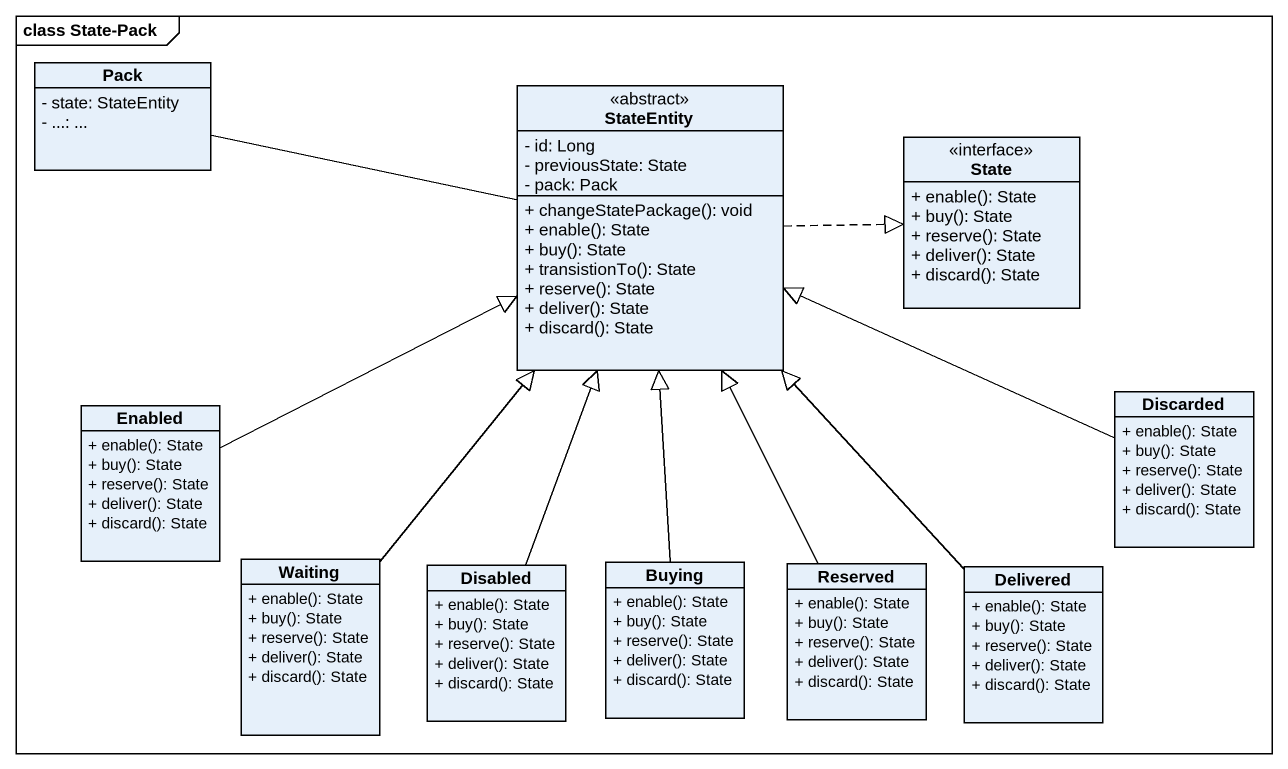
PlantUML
@startuml
mainframe class State-Pack
hide circle
hide empty members
skinparam classAttributeIconSize 0
class Pack {
  - state: StateEntity
  - ...: ...
}
class StateEntity <<abstract>> {
  - id: Long
  - previousState: State
  - pack: Pack
  + changeStatePackage(): void
  + enable(): State
  + buy(): State
  + transistionTo(): State
  + reserve(): State
  + deliver(): State
  + discard(): State
}
class "State" as State_ <<interface>> {
  + enable(): State
  + buy(): State
  + reserve(): State
  + deliver(): State
  + discard(): State
}
class Enabled {
  + enable(): State
  + buy(): State
  + reserve(): State
  + deliver(): State
  + discard(): State
}
class Discarded {
  + enable(): State
  + buy(): State
  + reserve(): State
  + deliver(): State
  + discard(): State
}
class Waiting {
  + enable(): State
  + buy(): State
  + reserve(): State
  + deliver(): State
  + discard(): State
}
class Disabled {
  + enable(): State
  + buy(): State
  + reserve(): State
  + deliver(): State
  + discard(): State
}
class Buying {
  + enable(): State
  + buy(): State
  + reserve(): State
  + deliver(): State
  + discard(): State
}
class Reserved {
  + enable(): State
  + buy(): State
  + reserve(): State
  + deliver(): State
  + discard(): State
}
class Delivered {
  + enable(): State
  + buy(): State
  + reserve(): State
  + deliver(): State
  + discard(): State
}
Pack -right- StateEntity
StateEntity .right.|> State_
Enabled -right-|> StateEntity
Discarded -left-|> StateEntity
Waiting -up-|> StateEntity
Disabled -up-|> StateEntity
Buying -up-|> StateEntity
Reserved -up-|> StateEntity
Delivered -up-|> StateEntity
@enduml
